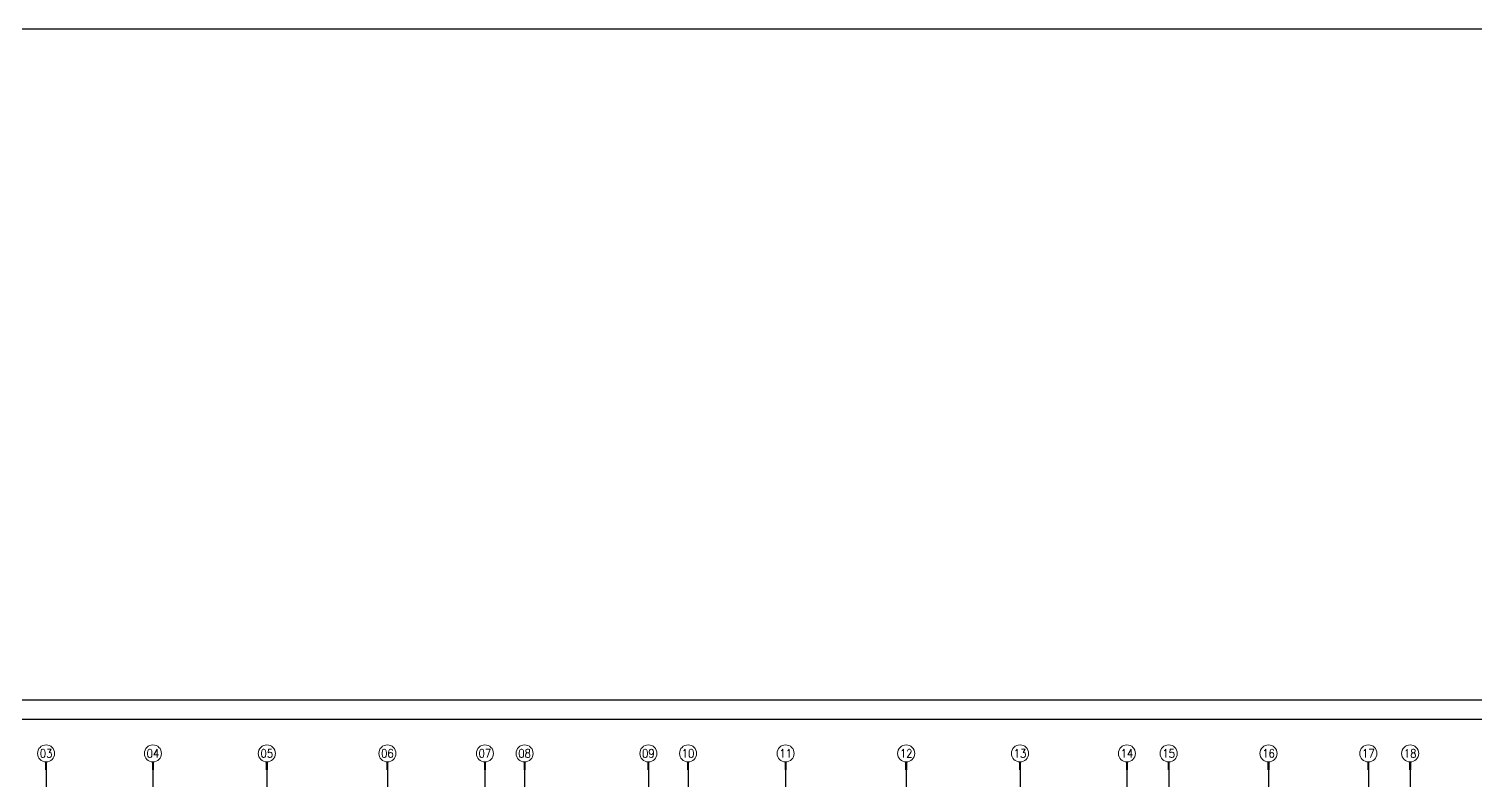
# Model space of a CAD drawing. Extents: x -200722 to 834823, y -494970 to 88783.
# Drawn here: x 232395 to 284150, y 61878 to 88783 of the extents above; entities that cross this region are included whole.
import ezdxf
from ezdxf.enums import TextEntityAlignment as Align

# ---------------------------------------------------------------- set-up
doc = ezdxf.new("R2010")
doc.units = 0
doc.header["$LTSCALE"] = 100
doc.header["$MEASUREMENT"] = 0
doc.linetypes.add('ACAD_ISO04W100', pattern=[30, 24, -3, 0, -3])
doc.linetypes.add('CL', pattern=[3.25, 2.5, -0.25, 0.25, -0.25])
doc.layers.get('0').update_dxf_attribs({"linetype": 'CONTINUOUS'})
doc.layers.add('9_TITLE TEXT', color=7, linetype='CONTINUOUS', lineweight=20)
doc.layers.add('A-GRIDMARKER', color=250, linetype='CONTINUOUS', lineweight=5)
doc.layers.add('A-Grid', color=5, linetype='ACAD_ISO04W100')
doc.styles.get("Standard").update_dxf_attribs({"font": 'simplex.shx'})

msp = doc.modelspace()

# ---------------------------------------------------------------- linework, layer by layer
at = {"color": 18, "ltscale": 0.4, "true_color": 0x000000}
for points in [[(200370.7, 88782.8), (572488, 88782.8), (572488, -205027.2), (200370.7, -205027.2)], [(222672.7, 64744.5), (222672.7, -18415.5), (340412.7, -18415.5), (340412.7, 64744.5)]]:
    msp.add_lwpolyline(points, close=True, dxfattribs=at)
at = {"color": 18, "true_color": 0x000000}
msp.add_lwpolyline([(223372.7, -17715.5), (339712.7, -17715.5), (339712.7, 64044.5), (223372.7, 64044.5)], close=True, dxfattribs=at)
at = {"layer": '9_TITLE TEXT', "color": 18, "true_color": 0x000000}
msp.add_lwpolyline([(339712.7, 64044.5), (223372.7, 64044.5), (223372.7, -17715.5), (339712.7, -17715.5)], dxfattribs=at)
at = {"layer": 'A-Grid', "color": 8, "linetype": 'CL', "ltscale": 5, "elevation": 7446.6}
for points in [[(233009.6, 62242.9), (233009.6, -9708.8)], [(236833.6, 62242.9), (236833.6, -9708.8)], [(240908.6, 62242.9), (240908.6, -9708.8)], [(245224.6, 62242.9), (245224.6, -9708.8)], [(248714.6, 62242.9), (248714.6, -9708.8)], [(250134.6, 62242.9), (250134.6, -9708.8)], [(254564.6, 62242.9), (254564.6, -9708.8)], [(255984.6, 62242.9), (255984.6, -9708.8)], [(259474.6, 62242.9), (259474.6, -9708.8)], [(263790.6, 62242.9), (263790.6, -9708.8)], [(267865.6, 62242.9), (267865.6, -9708.8)], [(271689.6, 62242.9), (271689.6, -9708.8)], [(273185.6, 62242.9), (273185.6, -9708.8)], [(276758.6, 62242.9), (276758.6, -9708.8)], [(280331.6, 62242.9), (280331.6, -9708.8)], [(281827.6, 62242.9), (281827.6, -9708.8)]]:
    msp.add_lwpolyline(points, dxfattribs=at)
at = {"layer": 'A-GRIDMARKER', "color": 2, "linetype": 'ByBlock', "ltscale": 500, "const_width": 75, "elevation": 7446.6}
for points in [[(233009.6, 62242.9), (233009.6, 62527.8)], [(236833.6, 62242.9), (236833.6, 62527.8)], [(240908.6, 62242.9), (240908.6, 62527.8)], [(245224.6, 62242.9), (245224.6, 62527.8)], [(248714.6, 62242.9), (248714.6, 62527.8)], [(250134.6, 62242.9), (250134.6, 62527.8)], [(254564.6, 62242.9), (254564.6, 62527.8)], [(255984.6, 62242.9), (255984.6, 62527.8)], [(259474.6, 62242.9), (259474.6, 62527.8)], [(263790.6, 62242.9), (263790.6, 62527.8)], [(267865.6, 62242.9), (267865.6, 62527.8)], [(271689.6, 62242.9), (271689.6, 62527.8)], [(273185.6, 62242.9), (273185.6, 62527.8)], [(276758.6, 62242.9), (276758.6, 62527.8)], [(280331.6, 62242.9), (280331.6, 62527.8)], [(281827.6, 62242.9), (281827.6, 62527.8)]]:
    msp.add_lwpolyline(points, dxfattribs=at)
at = {"layer": 'A-GRIDMARKER', "color": 2, "linetype": 'ByBlock', "ltscale": 500}
for centre in [(233009.6, 62834, 7446.6), (236833.6, 62834, 7446.6), (240908.6, 62834, 7446.6), (245224.6, 62834, 7446.6), (248714.6, 62834, 7446.6), (250134.6, 62834, 7446.6), (254564.6, 62834, 7446.6), (255984.6, 62834, 7446.6), (259474.6, 62834, 7446.6), (263790.6, 62834, 7446.6), (267865.6, 62834, 7446.6), (271689.6, 62834, 7446.6), (273185.6, 62834, 7446.6), (276758.6, 62834, 7446.6), (280331.6, 62834, 7446.6), (281827.6, 62834, 7446.6)]:
    msp.add_circle(centre, 306.2, dxfattribs=at)

# ---------------------------------------------------------------- texts
at = {"layer": 'A-Grid', "color": 18, "true_color": 0x000000, "width": 0.88}
for s, p in [('03', (233009.6, 62834, 7446.6)), ('04', (236833.6, 62834, 7446.6)), ('05', (240908.6, 62834, 7446.6)), ('06', (245224.6, 62834, 7446.6)), ('07', (248714.6, 62834, 7446.6)), ('08', (250134.6, 62834, 7446.6)), ('09', (254564.6, 62834, 7446.6)), ('10', (255984.6, 62834, 7446.6)), ('11', (259474.6, 62834, 7446.6)), ('12', (263790.6, 62834, 7446.6)), ('13', (267865.6, 62834, 7446.6)), ('14', (271689.6, 62834, 7446.6)), ('15', (273185.6, 62834, 7446.6)), ('16', (276758.6, 62834, 7446.6)), ('17', (280331.6, 62834, 7446.6)), ('18', (281827.6, 62834, 7446.6))]:
    msp.add_text(s, height=300, dxfattribs=at).set_placement(p, align=Align.MIDDLE)

doc.saveas('drawing.dxf')
